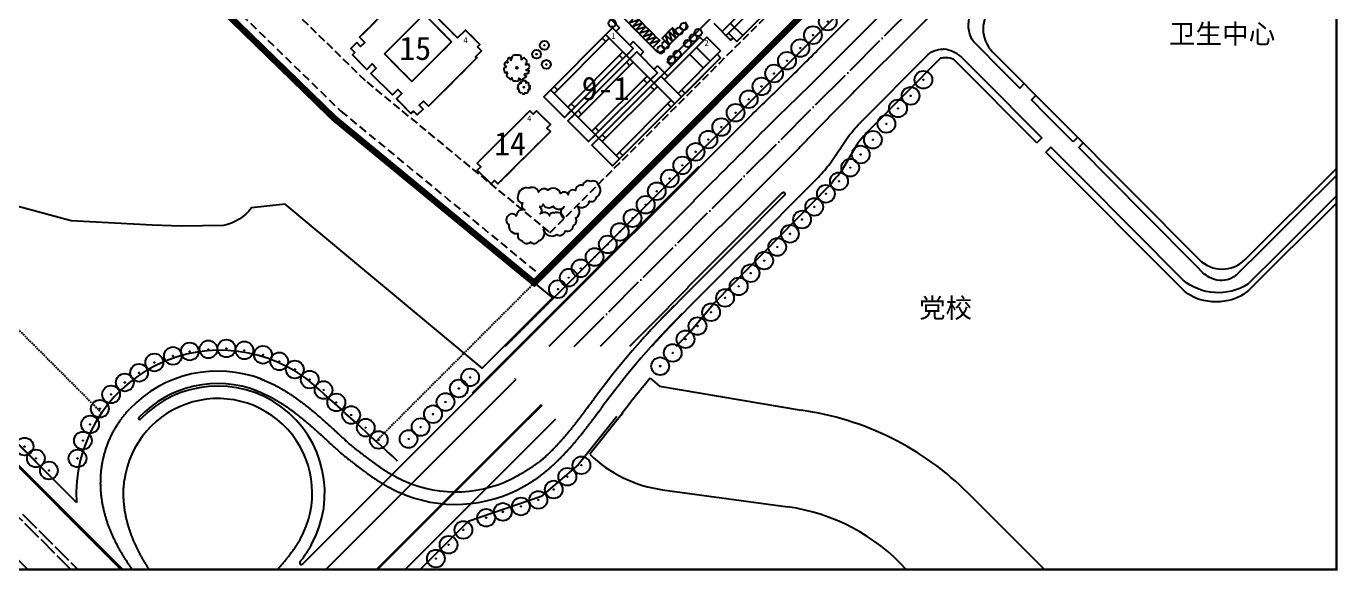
# Model space of a CAD drawing. Extents: x 39009873 to 40242873, y -38938004 to -37205504.
# Drawn here: x 39435847 to 40242873, y -38938004 to -38603123 of the extents above; entities that cross this region are included whole.
import ezdxf
from ezdxf.enums import TextEntityAlignment as Align

# ---------------------------------------------------------------- set-up
doc = ezdxf.new("R2010")
doc.units = 0
doc.header["$LTSCALE"] = 1000
doc.header["$MEASUREMENT"] = 0
for name, pattern in [('CENT', [15, 13, -1, 0, -1]), ('CSX1000', [7, 6, -1]), ('DASH', [0.35, 0.25, -0.1]), ('DASH1', [1.5, 1, -0.5]), ('DASHEDX2', [1.5, 1, -0.5])]:
    doc.linetypes.add(name, pattern=pattern)
doc.layers.get('0').update_dxf_attribs({"linetype": 'CONTINUOUS'})
for name, color, linetype in [('1-CEG', 220, 'CONTINUOUS'), ('A-FACE', 4, 'CONTINUOUS'), ('LH', 104, 'CONTINUOUS'), ('PUB_TEXT', 4, 'CONTINUOUS'), ('PUB_TITLE', 7, 'CONTINUOUS'), ('river', 190, 'CONTINUOUS'), ('ROAD-GREENLINE', 3, 'DASHEDX2'), ('TEXT', 7, 'CONTINUOUS'), ('TREE1', 62, 'CONTINUOUS'), ('人行道', 251, 'CONTINUOUS'), ('停车', 165, 'CONTINUOUS'), ('建筑屋顶', 2, 'CONTINUOUS'), ('建筑轮廓', 254, 'CONTINUOUS'), ('立交', 251, 'CONTINUOUS'), ('范围', 7, 'CONTINUOUS'), ('道路中心线', 1, 'CENT')]:
    doc.layers.add(name, color=color, linetype=linetype)
doc.styles.add('-黑体', font='SIMHEI.TTF')
doc.styles.add('HRHZ', font='SIMHEI.TTF')
doc.styles.get("Standard").update_dxf_attribs({"font": 'SimSun.ttf', "height": 20})

# ---------------------------------------------------------------- blocks, each defined once
blk = doc.blocks.new('7')
at = {"layer": 'TREE1', "linetype": 'ByBlock'}
blk.add_circle((0, 0), 3.64, dxfattribs=at)
at = {"layer": 'TREE1', "linetype": 'Continuous', "ltscale": 10}
blk.add_circle((0, 0), 0.121, dxfattribs=at)
blk = doc.blocks.new('sij')
at = {"layer": 'TREE1', "linetype": 'Continuous', "ltscale": 10}
blk.add_circle((327690, 1006813), 2250, dxfattribs=at)
blk = doc.blocks.new('M_F13')
for p, q in [((-515, 179), (-397, 193)), ((-484, 239), (-484, 239)), ((-397, 193), (-484, 239))]:
    blk.add_line(p, q)
blk.add_circle((-3, 3), 38.2)
for centre, radius, start, end in [((-8, 3), 537, 160.8426, 187.275), ((-8, 3), 527, 126.0751, 153.6245), ((-356, 208), 224, 48.5203, 80.5151), ((-8, 3), 532, 89.3321, 114.3856), ((-325, 399), 130, 343.6555, 39.76), ((-175, 449), 193, 352.0775, 26.6128), ((-85, 589), 202, 304.1868, 338.5411), ((-8, 3), 531, 62.8767, 77.7021), ((80, 476), 154, 315.8454, 359.7651), ((-244, 1929), 1632, 285.4397, 290.7099), ((412, 44), 234, 83.5323, 121.6544), ((959, 2091), 1965, 250.0865, 256.3451), ((-8, 3), 523, 31.4098, 49.4752), ((-8, 3), 534, 340.3307, 19.43), ((-610, -942), 880, 77.3728, 85.4649), ((-5, -500), 587, 134.7782, 147.3315), ((-8, 3), 524, 200.8103, 231.4392), ((-251, -396), 87.2, 97.741, 188.8107), ((-1350, -519), 1108, 2.9465, 10.9238), ((-8, 3), 522, 243.1498, 261.8356), ((125, -442), 220, 160.6009, 199.3991), ((100, -357), 178, 186.1912, 248.4952), ((-8, 3), 527, 274.7236, 290.3277), ((296, -376), 163, 170.6314, 220.6278), ((325, -118), 300, 230.4582, 263.1093), ((-8, 3), 514, 305.394, 326.2464), ((358, 465), 656, 266.7455, 282.0146), ((0, -631), 545, 39.6536, 53.993)]:
    blk.add_arc(centre, radius, start, end)
at = {"width": 0.8, "flags": 9}
for tag, p in [('XSIZE', (-62, 12)), ('YSIZE', (9, 6))]:
    blk.add_attdef(tag, p, '', height=0.2, dxfattribs=at)
blk = doc.blocks.new('sdji')
at = {"linetype": 'Continuous', "ltscale": 10}
for radius in [2750, 184]:
    blk.add_circle((512091, 867961), radius, dxfattribs=at)

msp = doc.modelspace()

# ---------------------------------------------------------------- linework, layer by layer
at = {"layer": 'A-FACE'}
for p, q in [((39924125, -38616465), (39953550, -38587013)), ((39860946, -38678952), (39882404, -38657504)), ((39837820, -38702221), (39860946, -38678952))]:
    msp.add_line(p, q, dxfattribs=at)
at = {"layer": 'A-FACE', "linetype": 'Continuous'}
for p, q in [((40083460, -38677684), (40086238, -38674920)), ((39287621, -38716958), (39466786, -38896123)), ((39678235, -38937254), (39707853, -38907636))]:
    msp.add_line(p, q, dxfattribs=at)
at = {"layer": 'A-FACE', "linetype": 'Continuous', "ltscale": 10}
msp.add_line((39466786, -38896123), (39283401, -38712692), dxfattribs=at)
at = {"layer": 'A-FACE', "linetype": 'Continuous', "flags": 128}
for points in [[(40049928, -38638430), (40047175, -38641160), (40037283, -38631183), (40019737, -38613584, -0.1597473), (40015971, -38605872, -0.2229313), (40019392, -38591766), (40023133, -38588032), (40044909, -38566309), (40091424, -38519727), (40128340, -38482890), (40161538, -38449732, -0.176256), (40173204, -38445952, -0.1722969), (40183267, -38450312)], [(39877157, -38742302), (39923297, -38695976, 0.0256229), (39930461, -38687445), (39941906, -38670792, -0.0307714), (39949793, -38661650), (39989725, -38621515, -0.2061971), (40000000, -38617136, -0.2061971)], [(40057597, -38674896), (40060787, -38671837), (40022833, -38633678), (40011018, -38621805, 0.1345982), (40000602, -38617151, 0.0106615), (40000000, -38617136)], [(40187482, -38761835, -0.3216492), (40147682, -38759257), (40115777, -38727167), (40086902, -38698088), (40066359, -38677438), (40063197, -38680469)], [(40242123, -38694998), (40217370, -38719506), (40196276, -38740443), (40181149, -38755445, -0.216095), (40170338, -38759460, -0.1083918), (40163940, -38757578, -0.0576546), (40159942, -38754742), (40156177, -38750798)]]:
    msp.add_lwpolyline(points, format="xyb", dxfattribs=at)
at = {"layer": 'A-FACE', "flags": 128}
for points in [[(39846576, -38710288, 0.0039574), (39890877, -38665987, -0.0037402), (39904216, -38652906), (39917996, -38639576), (39925425, -38632148), (39988234, -38569334), (40000000, -38557551)], [(40000000, -38588658), (39982123, -38606564), (39945756, -38642924, -0.001347), (39933682, -38655091), (39916840, -38672382, -0.0117024), (39910568, -38678848), (39884233, -38705332), (39862923, -38726565)], [(39870755, -38735663), (39901057, -38705482, -0.9301537), (39902499, -38707014), (39872490, -38737100)], [(39872490, -38737100), (39857972, -38751603), (39843888, -38765699), (39828931, -38780750, 0.0192942), (39811819, -38799362), (39811508, -38799142)]]:
    msp.add_lwpolyline(points, format="xyb", dxfattribs=at)
at = {"layer": 'A-FACE', "linetype": 'Continuous', "flags": 128}
for points in [[(40080051, -38674258), (40063479, -38657605), (40054401, -38648448), (40057167, -38645705)], [(40082822, -38671487), (40080051, -38674258)], [(40156177, -38750798), (40124245, -38718670), (40083460, -38677684)], [(40242123, -38707517), (40228159, -38721458), (40207018, -38742381), (40187482, -38761835)]]:
    msp.add_lwpolyline(points, dxfattribs=at)
at = {"layer": 'A-FACE', "flags": 128}
for points in [[(39837820, -38702221), (39809629, -38730352), (39809356, -38730054)], [(39846935, -38710595), (39831733, -38725733), (39804780, -38752694), (39757518, -38800000)], [(39862630, -38726258), (39832440, -38756434), (39809350, -38779556), (39788919, -38800000)], [(39739425, -38800000), (39764741, -38774682), (39792500, -38746898), (39809356, -38730054)], [(39870755, -38735663), (39842893, -38763527), (39843164, -38763797)], [(39877157, -38742302), (39865527, -38753933), (39846695, -38772795), (39836962, -38782587), (39827885, -38791993), (39821133, -38799423), (39820625, -38800000)], [(39843164, -38763797), (39818453, -38788517), (39806974, -38800000)]]:
    msp.add_lwpolyline(points, dxfattribs=at)
at = {"layer": 'A-FACE'}
for centre, radius, start, end in [((38938336, -37645297), 1383816, 314.166784, 315.428079), ((41139604, -39928572), 1787782, 133.786437, 134.685735)]:
    msp.add_arc(centre, radius, start, end, dxfattribs=at)
at = {"layer": 'A-FACE', "linetype": 'Continuous', "ltscale": 10}
msp.add_arc((39555267, -38891009), 88629, 49.337368, 183.308219, dxfattribs=at)
at = {"layer": 'A-FACE', "linetype": 'Continuous'}
msp.add_arc((37055956, -41681627), 3834823, 47.142044, 48.179395, dxfattribs=at)
at = {"layer": 'PUB_TITLE', "linetype": 'Continuous', "const_width": 1500}
msp.add_lwpolyline([(39010623, -38937254), (40242123, -38937254), (40242123, -37206254), (39010623, -37206254)], close=True, dxfattribs=at)
msp.add_lwpolyline([(39010623, -38937254), (40242123, -38937254), (40242123, -37206254), (39010623, -37206254)], close=True, dxfattribs=at)
at = {"layer": 'river', "color": 8, "linetype": 'DASH1', "ltscale": 5}
for p, q in [((39536202, -38564721), (39629398, -38655314)), ((39629398, -38655314), (39752713, -38756709))]:
    msp.add_line(p, q, dxfattribs=at)
at = {"layer": 'river'}
for p, q in [((39819721, -38819573), (39825564, -38824378)), ((39825564, -38824378), (39912666, -38839315)), ((39800497, -38844031), (39782589, -38866376)), ((39827403, -38888189), (39904518, -38898759)), ((40062423, -38937254), (40015451, -38890319)), ((39977311, -38937254), (40062423, -38937254))]:
    msp.add_line(p, q, dxfattribs=at)
at = {"layer": 'river', "flags": 128}
msp.add_lwpolyline([(39759601, -38770140), (39716343, -38813399), (39595182, -38712626), (39574412, -38714839, -0.1744533), (39557242, -38725698), (39531102, -38726066), (39513390, -38725530), (39463475, -38722848), (39399554, -38705665), (39355283, -38687971), (39319867, -38639314), (39299938, -38607899), (39285042, -38588138, 0.0324213), (39259079, -38564286), (39245679, -38552151), (39220680, -38532942), (39184195, -38475696, -0.3130181), (39159628, -38311182, 0.3213973), (39155836, -38288188), (39147088, -38279441)], format="xyb", dxfattribs=at)
at = {"layer": 'river'}
msp.add_lwpolyline([(39532020, -38569023), (39625395, -38659790), (39759601, -38770140)], dxfattribs=at)
for centre, radius, start, end in [((40190055, -39130419), 483500, 139.99107, 143.67073), ((39888222, -39017647), 180000, 45.022304, 82.195091), ((39838267, -38808930), 80000, 225.895363, 262.195091), ((39888222, -39017647), 120000, 42.062892, 82.195091)]:
    msp.add_arc(centre, radius, start, end, dxfattribs=at)
at = {"layer": 'ROAD-GREENLINE'}
for p, q in [((39010623, -38369249), (39482006, -38840632)), ((39651104, -38858318), (40126449, -38382974))]:
    msp.add_line(p, q, dxfattribs=at)
at = {"layer": 'TREE1', "linetype": 'Continuous', "ltscale": 10}
for points in [[(39738653, -38730560, 0.5205671), (39740856, -38734988, 0.5205671), (39746052, -38735778, 0.5205671), (39751201, -38734963, 0.5205671), (39754062, -38728017, 0.5205671), (39762285, -38731283, 0.5205671), (39767441, -38729025, 0.5205671), (39772516, -38725431, 0.5205671), (39773922, -38721128, 0.5205671), (39774678, -38713673, 0.5205671), (39782440, -38710769, 0.5205671), (39786664, -38708166, 0.5205671), (39787749, -38700622, 0.5205671), (39783378, -38698687, 0.5205671), (39778303, -38701029, 0.5205671), (39773776, -38704079, 0.5205671), (39769254, -38706723, 0.5205671), (39764655, -38705927, 0.5205671), (39756862, -38703980, 0.5205671), (39751148, -38705252, 0.5205671), (39745395, -38702754, 0.5205671), (39738343, -38707895, 0.5205671), (39741353, -38711760, 0.5205671), (39742683, -38716111, 0.5205671), (39737417, -38719948, 0.5205671), (39732582, -38719606, 0.5205671), (39732759, -38725064, 0.5205671)], [(39751515, -38714132, -0.5205671), (39752072, -38718515, -0.5205671), (39757886, -38719625, -0.5205671), (39760517, -38717854, -0.5205671), (39766561, -38721228, -0.5205671), (39766893, -38714263, -0.5205671), (39760111, -38713859, -0.5205671), (39753931, -38712592, -0.5205671)]]:
    msp.add_lwpolyline(points, format="xyb", close=True, dxfattribs=at)
at = {"layer": '人行道'}
for p, q in [((39791729, -38594905), (39800921, -38604098)), ((39802336, -38597027), (39823549, -38618240)), ((39830266, -38624958), (39861520, -38593703)), ((39800921, -38604098), (39798800, -38606219)), ((39827791, -38618240), (39841226, -38604805)), ((39809407, -38612583), (39807285, -38614704)), ((39809407, -38612583), (39815771, -38618947)), ((39815771, -38618947), (39813649, -38621068)), ((40030477, -38618882), (40157520, -38746557)), ((39824256, -38627432), (39822135, -38629554)), ((39824256, -38627432), (39828498, -38631675)), ((39832741, -38627432), (39830266, -38624958)), ((40185805, -38746627), (40242123, -38690588)), ((39799326, -38843093), (39775455, -38872879)), ((39775455, -38872879), (39752601, -38892340)), ((39752601, -38892340), (39707853, -38907636)), ((39707853, -38907636), (39678235, -38937254))]:
    msp.add_line(p, q, dxfattribs=at)
at = {"layer": '人行道', "flags": 128}
msp.add_lwpolyline([(39730636, -38800000), (39956302, -38574333)], dxfattribs=at)
for points in [[(40000000, -38622618, 0.0206187), (39998442, -38622831), (39954841, -38666624, 0.0302204), (39947649, -38674949), (39937322, -38692388, -0.026347), (39929386, -38701843), (39859733, -38772742), (39844918, -38790379), (39836015, -38799606), (39835657, -38800000)], [(40057597, -38674896), (40007768, -38624707, 0.1819459), (40003093, -38622576, 0.040615), (40000000, -38622618)], [(40242123, -38711833), (40230312, -38723624), (40209167, -38744552), (40189394, -38764289, -0.1435216), (40175601, -38771784, -0.0692079), (40165422, -38772543, -0.0359239), (40160354, -38771852, -0.1289361), (40148255, -38765800), (40063197, -38680469)]]:
    msp.add_lwpolyline(points, format="xyb", dxfattribs=at)
at = {"layer": '人行道'}
for centre, radius, start, end in [((40044654, -38604775), 20000, 135, 224.857943), ((39839105, -38602684), 3000, 315, 45), ((39825670, -38616119), 3000, 225, 315), ((40171697, -38732450), 20000, 224.857943, 314.857943)]:
    msp.add_arc(centre, radius, start, end, dxfattribs=at)
at = {"layer": '停车', "linetype": 'Continuous', "ltscale": 10}
for points in [[(39812942, -38599148), (39810821, -38597027), (39806578, -38601269), (39808699, -38603391), (39812942, -38599148), (39806578, -38601269)], [(39815063, -38601269), (39812942, -38599148), (39808699, -38603391), (39810821, -38605512), (39815063, -38601269), (39808699, -38603391)], [(39817185, -38603391), (39815063, -38601269), (39810821, -38605512), (39812942, -38607633), (39817185, -38603391), (39810821, -38605512)], [(39819306, -38605512), (39817185, -38603391), (39812942, -38607633), (39815063, -38609755), (39819306, -38605512), (39812942, -38607633)], [(39821427, -38607633), (39819306, -38605512), (39815063, -38609755), (39817185, -38611876), (39821427, -38607633), (39815063, -38609755)], [(39823549, -38609755), (39821427, -38607633), (39817185, -38611876), (39819306, -38613997), (39823549, -38609755), (39817185, -38611876)], [(39833448, -38612583), (39835570, -38610462), (39831327, -38606219), (39829206, -38608341), (39833448, -38612583), (39831327, -38606219)], [(39835570, -38610462), (39837691, -38608341), (39833448, -38604098), (39831327, -38606219), (39835570, -38610462), (39833448, -38604098)], [(39825670, -38611876), (39823549, -38609755), (39819306, -38613997), (39821427, -38616119), (39825670, -38611876), (39819306, -38613997)], [(39831327, -38614704), (39833448, -38612583), (39829206, -38608341), (39827084, -38610462), (39831327, -38614704), (39829206, -38608341)]]:
    msp.add_lwpolyline(points, dxfattribs=at)
at = {"layer": '建筑屋顶', "linetype": 'Continuous', "ltscale": 10}
for p, q in [((39905785, -38564571), (39863995, -38606361)), ((39911725, -38563722), (39866541, -38608906)), ((39909816, -38575814), (39873117, -38612512)), ((39858904, -38601269), (39869299, -38611664)), ((39868026, -38607421), (39873117, -38612512)), ((39869086, -38601269), (39876723, -38608906)), ((39870783, -38610179), (39869299, -38611664))]:
    msp.add_line(p, q, dxfattribs=at)
at = {"layer": '建筑屋顶', "linetype": 'DASH', "ltscale": 30}
for p, q in [((39640974, -38609896), (39668127, -38582743)), ((39656247, -38620078), (39680642, -38595683)), ((39680642, -38595683), (39697613, -38612654)), ((39682976, -38592077), (39701219, -38610320)), ((39701219, -38610320), (39706098, -38605441)), ((39706098, -38605441), (39715008, -38614351)), ((39635600, -38616826), (39639206, -38613220)), ((39639206, -38613220), (39641610, -38615624)), ((39644156, -38613078), (39640974, -38609896)), ((39641610, -38615624), (39644156, -38613078)), ((39697613, -38612654), (39673218, -38637049)), ((39715008, -38614351), (39713523, -38615836)), ((39713523, -38615836), (39715927, -38618240)), ((39638004, -38619230), (39635600, -38616826)), ((39636519, -38620715), (39638004, -38619230)), ((39645429, -38629624), (39636519, -38620715)), ((39673218, -38637049), (39656247, -38620078)), ((39713099, -38622624), (39683400, -38652323)), ((39715927, -38618240), (39712321, -38621846)), ((39712321, -38621846), (39713099, -38622624)), ((39648717, -38626336), (39645429, -38629624)), ((39647974, -38632170), (39651262, -38628882)), ((39661126, -38645322), (39647974, -38632170)), ((39651262, -38628882), (39648717, -38626336)), ((39664414, -38642034), (39661126, -38645322)), ((39663672, -38647868), (39666960, -38644580)), ((39672581, -38656777), (39663672, -38647868)), ((39666960, -38644580), (39664414, -38642034)), ((39674066, -38655292), (39672581, -38656777)), ((39676471, -38657697), (39674066, -38655292)), ((39680077, -38654090), (39676471, -38657697)), ((39680218, -38649141), (39677673, -38651686)), ((39677673, -38651686), (39680077, -38654090)), ((39683400, -38652323), (39680218, -38649141)), ((39713381, -38687395), (39745626, -38655151)), ((39747747, -38657272), (39745626, -38655151)), ((39747747, -38657272), (39749868, -38655151)), ((39758353, -38663636), (39749868, -38655151)), ((39756232, -38665758), (39758353, -38663636)), ((39758353, -38667879), (39726109, -38700123)), ((39758353, -38667879), (39756232, -38665758)), ((39715503, -38689516), (39713381, -38687395)), ((39713381, -38691638), (39715503, -38689516)), ((39721867, -38700123), (39713381, -38691638)), ((39721867, -38700123), (39723988, -38698002)), ((39726109, -38700123), (39723988, -38698002))]:
    msp.add_line(p, q, dxfattribs=at)
at = {"layer": '建筑屋顶'}
for p, q in [((39796679, -38604098), (39754252, -38646524)), ((39809407, -38616826), (39796679, -38604098)), ((39794557, -38610462), (39760616, -38644403)), ((39790315, -38610462), (39792436, -38612583)), ((39805164, -38621068), (39792436, -38608341)), ((39854661, -38609755), (39828498, -38635918)), ((39828498, -38631675), (39850419, -38609755)), ((39848297, -38616119), (39856783, -38624604)), ((39850419, -38609755), (39852540, -38611876)), ((39854661, -38609755), (39863147, -38618240)), ((39766980, -38659252), (39809407, -38616826)), ((39803043, -38618947), (39769101, -38652888)), ((39769101, -38661374), (39811528, -38618947)), ((39800921, -38621068), (39803043, -38623190)), ((39805164, -38621068), (39822135, -38638039)), ((39811528, -38618947), (39824256, -38631675)), ((39863147, -38618240), (39836984, -38644403)), ((39863147, -38622483), (39841226, -38644403)), ((39844055, -38620361), (39852540, -38628847)), ((39861025, -38620361), (39863147, -38622483)), ((39775465, -38659252), (39809407, -38625311)), ((39824256, -38631675), (39781829, -38674101)), ((39805164, -38625311), (39807285, -38627432)), ((39828498, -38631675), (39830620, -38633796)), ((39760616, -38640160), (39762738, -38642282)), ((39783951, -38676223), (39826377, -38633796)), ((39817892, -38633796), (39783951, -38667737)), ((39824256, -38640160), (39790315, -38674101)), ((39815771, -38635918), (39817892, -38638039)), ((39820013, -38640160), (39822135, -38642282)), ((39822135, -38638039), (39834862, -38650767)), ((39826377, -38633796), (39839105, -38646524)), ((39754252, -38646524), (39766980, -38659252)), ((39771223, -38655010), (39758495, -38642282)), ((39839105, -38646524), (39796679, -38688951)), ((39839105, -38642282), (39841226, -38644403)), ((39771223, -38650767), (39773344, -38652888)), ((39771223, -38655010), (39788193, -38671980)), ((39775465, -38655010), (39777587, -38657131)), ((39832741, -38648646), (39798800, -38682587)), ((39830620, -38650767), (39832741, -38652888)), ((39781829, -38674101), (39769101, -38661374)), ((39786072, -38665616), (39788193, -38667737)), ((39788193, -38671980), (39800921, -38684708)), ((39790315, -38669859), (39792436, -38671980)), ((39796679, -38688951), (39783951, -38676223)), ((39800921, -38680465), (39803043, -38682587))]:
    msp.add_line(p, q, dxfattribs=at)
at = {"layer": '建筑轮廓'}
msp.add_line((39861025, -38620361), (39863147, -38622483), dxfattribs=at)
at = {"layer": '建筑轮廓', "ltscale": 10}
for points in [[(39858904, -38601269), (39869299, -38611664), (39870783, -38610179), (39873117, -38612512), (39909816, -38575814)], [(39658587, -38592283), (39643519, -38607351), (39640974, -38609896), (39644156, -38613078), (39641610, -38615624), (39639206, -38613220), (39635600, -38616826), (39638004, -38619230), (39636519, -38620715), (39645429, -38629624), (39648717, -38626336), (39651262, -38628882), (39647974, -38632170), (39661126, -38645322), (39664414, -38642034), (39666960, -38644580), (39663672, -38647868), (39672581, -38656777), (39674066, -38655292), (39676471, -38657697), (39680077, -38654090), (39677673, -38651686), (39680218, -38649141), (39683400, -38652323), (39713099, -38622624), (39713099, -38622624), (39712321, -38621846), (39715927, -38618240), (39713523, -38615836), (39715008, -38614351), (39706098, -38605441), (39701219, -38610320), (39682976, -38592077)], [(39656247, -38620078), (39680642, -38595683), (39697613, -38612654), (39673218, -38637049), (39656247, -38620078)]]:
    msp.add_lwpolyline(points, dxfattribs=at)
at = {"layer": '建筑轮廓'}
for points in [[(39783951, -38676223), (39788193, -38671980), (39786072, -38669859), (39781829, -38674101), (39769101, -38661374), (39773344, -38657131), (39771223, -38655010), (39766980, -38659252), (39754252, -38646524), (39796679, -38604098), (39809407, -38616826), (39805164, -38621068), (39807285, -38623190), (39811528, -38618947), (39824256, -38631675), (39820013, -38635918), (39822135, -38638039), (39850419, -38609755), (39852540, -38611876), (39854661, -38609755), (39863147, -38618240), (39861025, -38620361), (39863147, -38622483), (39796679, -38688951)], [(39758353, -38667879), (39726109, -38700123), (39723988, -38698002), (39721867, -38700123), (39713381, -38691638), (39715503, -38689516), (39713381, -38687395), (39745626, -38655151), (39747747, -38657272), (39749868, -38655151), (39758353, -38663636), (39756232, -38665758)]]:
    msp.add_lwpolyline(points, close=True, dxfattribs=at)
at = {"layer": '立交'}
for p, q in [((39728133, -38810988), (39849933, -38689187)), ((39728487, -38811341), (39850287, -38689541)), ((39280726, -38723852), (39494128, -38937254)), ((39281257, -38723322), (39495189, -38937254)), ((39287444, -38787845), (39436852, -38937254)), ((39710455, -38828666), (39728133, -38810988)), ((39710809, -38829019), (39728487, -38811341)), ((39727785, -38811336), (39728133, -38810988)), ((39728139, -38811689), (39728487, -38811341)), ((39719648, -38837858), (39737326, -38820180)), ((39719648, -38837858), (39737326, -38820180)), ((39719648, -38837858), (39737326, -38820180)), ((39719648, -38837858), (39737326, -38820180)), ((39736622, -38820177), (39736972, -38819827)), ((39736622, -38820177), (39736972, -38819827)), ((39736624, -38820174), (39736972, -38819827)), ((39736624, -38820174), (39736972, -38819827)), ((39736624, -38820174), (39736972, -38819827)), ((39736624, -38820174), (39736972, -38819827)), ((39736624, -38820174), (39736972, -38819827)), ((39736624, -38820174), (39736972, -38819827)), ((39736975, -38820530), (39737326, -38820180)), ((39736975, -38820530), (39737326, -38820180)), ((39736978, -38820528), (39737326, -38820180)), ((39736978, -38820528), (39737326, -38820180)), ((39736978, -38820528), (39737326, -38820180)), ((39736978, -38820528), (39737326, -38820180)), ((39736978, -38820528), (39737326, -38820180)), ((39736978, -38820528), (39737326, -38820180)), ((39606011, -38933817), (39710809, -38829019)), ((39620252, -38937254), (39719648, -38837858)), ((39620252, -38937254), (39719648, -38837858)), ((39620252, -38937254), (39719648, -38837858)), ((39620252, -38937254), (39719648, -38837858)), ((39735204, -38853414), (39752882, -38835737)), ((39735204, -38853414), (39752882, -38835737)), ((39735204, -38853414), (39752882, -38835737)), ((39735204, -38853414), (39752882, -38835737)), ((39735558, -38853768), (39753235, -38836090)), ((39735558, -38853768), (39753235, -38836090)), ((39735558, -38853768), (39753235, -38836090)), ((39735558, -38853768), (39753235, -38836090)), ((39752534, -38836084), (39752882, -38835737)), ((39752534, -38836084), (39752882, -38835737)), ((39752535, -38836083), (39752882, -38835737)), ((39752535, -38836083), (39752882, -38835737)), ((39752535, -38836083), (39752882, -38835737)), ((39752535, -38836083), (39752882, -38835737)), ((39752535, -38836083), (39752882, -38835737)), ((39752535, -38836083), (39752882, -38835737)), ((39752888, -38836438), (39753235, -38836090)), ((39752888, -38836438), (39753235, -38836090)), ((39752889, -38836436), (39753235, -38836090)), ((39752889, -38836436), (39753235, -38836090)), ((39752889, -38836436), (39753235, -38836090)), ((39752889, -38836436), (39753235, -38836090)), ((39752889, -38836436), (39753235, -38836090)), ((39752889, -38836436), (39753235, -38836090)), ((39744043, -38862253), (39761721, -38844575)), ((39651365, -38937254), (39735204, -38853414)), ((39651365, -38937254), (39735204, -38853414)), ((39651365, -38937254), (39735204, -38853414)), ((39651365, -38937254), (39735204, -38853414)), ((39652072, -38937254), (39735558, -38853768)), ((39652072, -38937254), (39735558, -38853768)), ((39652072, -38937254), (39735558, -38853768)), ((39652072, -38937254), (39735558, -38853768)), ((39669042, -38937254), (39744043, -38862253))]:
    msp.add_line(p, q, dxfattribs=at)
at = {"layer": '立交', "linetype": 'CSX1000', "ltscale": 2}
for p, q in [((39463369, -38937254), (39431517, -38905402)), ((39463369, -38937254), (39431517, -38905402)), ((39433638, -38903280), (39467612, -38937254)), ((39433638, -38903280), (39467612, -38937254)), ((39489999, -38933124), (39494128, -38937254)), ((39490529, -38932594), (39495189, -38937254))]:
    msp.add_line(p, q, dxfattribs=at)
at = {"layer": '立交', "flags": 128}
for points in [[(39578606, -38819431, -0.0033441), (39579885, -38819890, -0.00652), (39580585, -38820158, -0.0001682), (39582357, -38820860, -0.0033441), (39582480, -38820910, -0.003107), (39583451, -38821318, -0.0032255), (39584383, -38821723, -0.0029885), (39585343, -38822155, -0.003107), (39586263, -38822583, -0.0028699), (39587212, -38823037, -0.0029884), (39588120, -38823485, -0.0027514), (39589057, -38823962, -0.0028699), (39589953, -38824429, -0.0026329), (39590879, -38824926, -0.0027514), (39591762, -38825412, -0.0025143), (39592677, -38825929, -0.0026329), (39593548, -38826432, -0.0023957), (39594453, -38826966, -0.0025141), (39595311, -38827486, -0.0022772), (39596205, -38828038, -0.0023958), (39597052, -38828572, -0.0021588), (39597935, -38829140, -0.0022773), (39598770, -38829688, -0.0020401), (39599643, -38830272, -0.0021587), (39600466, -38830832, -0.0019216), (39601330, -38831430, -0.0020403), (39602141, -38832002, -0.001803), (39602996, -38832614, -0.0019213), (39603796, -38833196, -0.0016844), (39604643, -38833822, -0.0018031), (39605432, -38834413, -0.0015662), (39606271, -38835050, -0.0016847), (39607049, -38835650, -0.0014473), (39607881, -38836299, -0.0015657), (39608648, -38836905, -0.0013288), (39609474, -38837565, -0.0014475), (39610231, -38838177, -0.0012106), (39611051, -38838848, -0.001329), (39611798, -38839465, -0.0010918), (39612614, -38840146, -0.0012105), (39613350, -38840765, -0.0009732), (39614164, -38841457, -0.0010916), (39614889, -38842078, -0.0008547), (39615702, -38842780, -0.0009734), (39616416, -38843401, -0.0007364), (39617230, -38844114, -0.0008549), (39617932, -38844732, -0.0006175), (39618750, -38845458, -0.000736), (39619437, -38846071, -0.0004991), (39620265, -38846813, -0.0006178), (39620935, -38847415, -0.0003807), (39621780, -38848179, -0.0004993), (39622425, -38848764, -0.0002619), (39623303, -38849563, -0.0003803), (39623909, -38850115, -0.0001435), (39624854, -38850979, -0.0002542), (39625388, -38851468, -0.000033), (39625405, -38851483, -0.0000004), (39626863, -38852819, -0.0000676), (39626909, -38852862, -0.0000118), (39627174, -38853105, -0.0000118)], [(39576053, -38826696, -0.0033441), (39577235, -38827120, -0.00652), (39577748, -38827316, -0.0001682), (39579515, -38828017, -0.0033441), (39579543, -38828028, -0.003107), (39580425, -38828399, -0.0032255), (39581266, -38828764, -0.0029885), (39582142, -38829158, -0.003107), (39582976, -38829546, -0.0028699), (39583844, -38829962, -0.0029884), (39584670, -38830369, -0.0027514), (39585532, -38830807, -0.0028699), (39586349, -38831234, -0.0026329), (39587204, -38831693, -0.0027514), (39588013, -38832138, -0.0025143), (39588860, -38832616, -0.0026329), (39589661, -38833079, -0.0023957), (39590502, -38833576, -0.0025141), (39591294, -38834055, -0.0022772), (39592128, -38834570, -0.0023958), (39592913, -38835065, -0.0021588), (39593740, -38835597, -0.0022773), (39594516, -38836106, -0.0020401), (39595337, -38836655, -0.0021587), (39596105, -38837178, -0.0019216), (39596921, -38837743, -0.0020403), (39597681, -38838278, -0.001803), (39598490, -38838858, -0.0019213), (39599243, -38839406, -0.0016844), (39600048, -38840000, -0.0018031), (39600792, -38840558, -0.0015662), (39601593, -38841166, -0.0016847), (39602329, -38841734, -0.0014473), (39603126, -38842356, -0.0015657), (39603856, -38842932, -0.0013288), (39604650, -38843567, -0.0014475), (39605372, -38844151, -0.0012106), (39606163, -38844798, -0.001329), (39606878, -38845388, -0.0010918), (39607669, -38846048, -0.0012105), (39608376, -38846644, -0.0009732), (39609167, -38847316, -0.0010916), (39609867, -38847915, -0.0008547), (39610660, -38848600, -0.0009734), (39611351, -38849201, -0.0007364), (39612148, -38849899, -0.0008549), (39612830, -38850500, -0.0006175), (39613635, -38851213, -0.000736), (39614305, -38851811, -0.0004991), (39615121, -38852542, -0.0006178), (39615777, -38853132, -0.0003807), (39616613, -38853888, -0.0004993), (39617246, -38854463, -0.0002619), (39618119, -38855256, -0.0003803), (39618716, -38855801, -0.0001435), (39619657, -38856661, -0.0002542), (39620186, -38857145, -0.000033), (39620202, -38857159, -0.0000004), (39621660, -38858496, -0.0000676), (39621705, -38858537, -0.0000118), (39621969, -38858779, -0.0000118)], [(39761094, -38862217, 0.0011271), (39761505, -38861790, 0.0016339), (39762202, -38861060, 0.0017248), (39762856, -38860365, 0.0015434), (39763544, -38859624, 0.0016341), (39764189, -38858922, 0.0014524), (39764870, -38858170, 0.0015432), (39765505, -38857460, 0.0013617), (39766179, -38856698, 0.0014526), (39766806, -38855982, 0.0012708), (39767473, -38855210, 0.0013613), (39768092, -38854488, 0.00118), (39768754, -38853706, 0.001271), (39769363, -38852979, 0.0010896), (39770020, -38852189, 0.0011803), (39770622, -38851457, 0.0009984), (39771275, -38850657, 0.0010891), (39771869, -38849923, 0.0009077), (39772518, -38849114, 0.0009986), (39773105, -38848377, 0.0008172), (39773752, -38847558, 0.0009078), (39774330, -38846821, 0.0007262), (39774976, -38845992, 0.0008171), (39775547, -38845255, 0.0006354), (39776193, -38844415, 0.000726), (39776756, -38843680, 0.0005446), (39777404, -38842828, 0.0006355), (39777958, -38842098, 0.0004541), (39778611, -38841231, 0.0005448), (39779154, -38840509, 0.000363), (39779817, -38839623, 0.0004537), (39780346, -38838914, 0.0002723), (39781026, -38837999, 0.0003632), (39781534, -38837314, 0.0001817), (39782246, -38836351, 0.0002724), (39782720, -38835710, 0.0000897), (39782723, -38835706, 0.0000003), (39783905, -38834101, 0.0001812), (39784300, -38833565, 0.0000907), (39785089, -38832492, 0.0000907)], [(39481702, -38880925, -0.0042893), (39481780, -38879399, -0.0083017), (39481840, -38878611, -0.0002873), (39482042, -38876443, -0.0042895), (39482057, -38876298, -0.0043453), (39482195, -38875146, -0.0043127), (39482355, -38873988, -0.0043679), (39482534, -38872839, -0.0043357), (39482734, -38871685, -0.0043904), (39482953, -38870540, -0.0043587), (39483193, -38869391, -0.0044128), (39483453, -38868253, -0.0043816), (39483735, -38867111, -0.0044351), (39484035, -38865980, -0.0044044), (39484357, -38864846, -0.0044575), (39484697, -38863725, -0.0044272), (39485060, -38862602, -0.0044798), (39485441, -38861491, -0.00445), (39485845, -38860380, -0.0045022), (39486266, -38859281, -0.0044729), (39486709, -38858184, -0.0045246), (39487170, -38857100, -0.0044958), (39487654, -38856017, -0.0045471), (39488154, -38854949, -0.0045187), (39488677, -38853883, -0.0045697), (39489217, -38852833, -0.0045418), (39489779, -38851786, -0.0045925), (39490357, -38850755, -0.004565), (39490958, -38849728, -0.0046155), (39491574, -38848718, -0.0045884), (39492212, -38847713, -0.0046386), (39492866, -38846725, -0.004612), (39493541, -38845744, -0.004662), (39494231, -38844780, -0.0046358), (39494943, -38843825, -0.0046857), (39495669, -38842887, -0.0046599), (39496417, -38841958, -0.0047097), (39496519, -38841835, -0.00034), (39497959, -38840147, -0.0090784), (39498498, -38839539, -0.0047095), (39499569, -38838396)], [(39742245, -38886065, 0.0029956), (39743436, -38885379, 0.0058553), (39744101, -38884979, 0.000136), (39745732, -38883973, 0.0029956), (39745848, -38883900, 0.0028141), (39746744, -38883326, 0.0029049), (39747607, -38882758, 0.0027233), (39748488, -38882164, 0.0028141), (39749337, -38881578, 0.0026325), (39750204, -38880965, 0.0027233), (39751038, -38880362, 0.0025418), (39751891, -38879731, 0.0026325), (39752711, -38879112, 0.002451), (39753550, -38878465, 0.0025418), (39754355, -38877831, 0.0023602), (39755181, -38877168, 0.002451), (39755972, -38876519, 0.0022695), (39756784, -38875841, 0.0023603), (39757561, -38875180, 0.0021786), (39758360, -38874487, 0.0022693), (39759124, -38873813, 0.0020878), (39759910, -38873107, 0.0021787), (39760660, -38872422, 0.0019972), (39761434, -38871703, 0.0020879), (39762170, -38871007, 0.0019063), (39762932, -38870276, 0.0019971), (39763656, -38869571, 0.0018156), (39764406, -38868829, 0.0019064), (39765117, -38868114, 0.0017247), (39765856, -38867361, 0.0018153), (39766555, -38866639, 0.0016339), (39767283, -38865875, 0.0017248), (39767970, -38865146, 0.0015434), (39768688, -38864373, 0.0016341), (39769363, -38863636, 0.0014524), (39770071, -38862854, 0.0015432), (39770735, -38862112, 0.0013617), (39771435, -38861322, 0.0014526), (39772088, -38860575, 0.0012708), (39772779, -38859776, 0.0013613), (39773422, -38859025, 0.00118), (39774105, -38858219, 0.001271), (39774738, -38857464, 0.0010896), (39775414, -38856650, 0.0011803), (39776037, -38855893, 0.0009984), (39776708, -38855072, 0.0010891), (39777321, -38854314, 0.0009077), (39777986, -38853484, 0.0009986), (39778590, -38852726, 0.0008172), (39779251, -38851889, 0.0009078), (39779845, -38851132, 0.0007262), (39780504, -38850287, 0.0008171), (39781089, -38849532, 0.0006354), (39781746, -38848678, 0.000726), (39782321, -38847927, 0.0005446), (39782979, -38847063, 0.0006355), (39783542, -38846318, 0.0004541), (39784204, -38845441, 0.0005448), (39784756, -38844707, 0.000363), (39785425, -38843812, 0.0004537), (39785961, -38843094, 0.0002723), (39786646, -38842173, 0.0003632), (39787160, -38841479, 0.0001817), (39787875, -38840512, 0.0002724), (39788353, -38839865, 0.0000899), (39788358, -38839859, 0.0000003), (39789541, -38838254, 0.0001811), (39789938, -38837714, 0.0000907), (39790729, -38836639, 0.0000907)], [(39627174, -38853105, 0.0001185), (39628155, -38854005, 0.0002369), (39628646, -38854455, 0.0000004), (39630116, -38855799, 0.0001185), (39630120, -38855803, 0.0003556), (39630708, -38856340, 0.0002371), (39631594, -38857146, 0.0004742), (39632224, -38857719, 0.0003013), (39632940, -38858367, 0.0005927)], [(39621969, -38858780, 0.0001184), (39622953, -38859682, 0.0002366), (39623445, -38860133, 0.0000004), (39624921, -38861483, 0.0001232), (39624926, -38861488, 0.000351), (39624932, -38861493, 0.0000014), (39626413, -38862843, 0.0006723), (39626854, -38863244, 0.0003219), (39627777, -38864079)], [(39627777, -38864079, 0.0024798), (39628776, -38864972, 0.0048817), (39629290, -38865418, 0.000084), (39630783, -38866687, 0.002478), (39630834, -38866729, 0.0018136), (39631682, -38867430, 0.0021416), (39632404, -38868017, 0.0014838), (39633277, -38868717, 0.0018093), (39633996, -38869285, 0.0011572), (39634899, -38869990, 0.0014809), (39635607, -38870537, 0.0008331), (39636550, -38871258, 0.0011553), (39637232, -38871776, 0.0005106), (39638244, -38872539, 0.0008318), (39638867, -38873006, 0.0001893), (39639876, -38873758, 0.0003016), (39640510, -38874231, 0.0001543), (39641333, -38874842, -0.0002032), (39642157, -38875454, -0.0001592), (39642169, -38875464, -0.0000012), (39643805, -38876682, -0.0005915), (39644011, -38876836, -0.0001977), (39644628, -38877298)], [(39632939, -38858367, 0.0025262), (39633922, -38859244, 0.0049626), (39634429, -38859684, 0.0000869), (39635893, -38860926, 0.0025265), (39635944, -38860969, 0.0018555), (39636773, -38861653, 0.0021928), (39637479, -38862226, 0.0015198), (39638330, -38862907, 0.0018585), (39639030, -38863458, 0.0011825), (39639909, -38864143, 0.0015231), (39640594, -38864670, 0.0008427), (39641512, -38865370, 0.001186), (39642166, -38865865, 0.0004995), (39643157, -38866609, 0.0008463), (39643743, -38867046, 0.0001521), (39644671, -38867736, 0.0002172), (39645321, -38868218, 0.0001729), (39646109, -38868802, -0.0002321), (39646897, -38869386, -0.0002824), (39646910, -38869396, -0.0000024), (39648467, -38870554, -0.0007384), (39648663, -38870700, -0.0002467), (39649249, -38871139)], [(39755784, -38867397, 0.0004105), (39755916, -38867275, 0.0019972), (39756649, -38866594, 0.0020879), (39757343, -38865938, 0.0019063), (39758066, -38865244, 0.0019971), (39758750, -38864578, 0.0018156), (39759464, -38863871, 0.0019064), (39760137, -38863195, 0.0017247), (39760842, -38862476, 0.0006882), (39761094, -38862217, 0.0016339)], [(39649249, -38871139, 0.0002558), (39649357, -38871220, 0.0016595), (39650169, -38871823, 0.0018966), (39650929, -38872380, 0.0017781), (39651746, -38872969, 0.0020152), (39652515, -38873514, 0.0018967), (39653338, -38874089, 0.0021337), (39654115, -38874621, 0.0020152), (39654945, -38875181, 0.0022522), (39655730, -38875700, 0.0021337), (39656567, -38876243, 0.0023708), (39657362, -38876749, 0.0022522), (39658206, -38877275, 0.0024893), (39659009, -38877765, 0.0023707), (39659861, -38878273, 0.0026079), (39660673, -38878747, 0.0024895), (39661533, -38879237, 0.0027265), (39662354, -38879694, 0.0026079), (39663221, -38880164, 0.0028448), (39664052, -38880603, 0.0027264), (39664927, -38881052, 0.0029635), (39665897, -38881537, 0.0038118), (39666637, -38881895, 0.0021151), (39667276, -38882194, 0.0012182), (39668400, -38882711, 0.0000947), (39668452, -38882735, 0.0000947)], [(39739117, -38878982, 0.0009532), (39740218, -38878340, 0.0018881), (39740772, -38878013, 0.0000203), (39742388, -38877051, 0.0009537), (39742422, -38877030, 0.0017342), (39743141, -38876595, 0.0013434), (39744066, -38876027, 0.0021185), (39744802, -38875568, 0.0017301), (39745700, -38874999, 0.0024978), (39746445, -38874517, 0.0021128), (39747320, -38873940, 0.0028728), (39748067, -38873437, 0.0024913), (39748923, -38872847, 0.0032445), (39749667, -38872321, 0.0028661), (39750503, -38871715, 0.0036142), (39751240, -38871166, 0.0032382), (39752056, -38870541, 0.003983), (39752842, -38869920, 0.0042082), (39753576, -38869320, 0.003752), (39753715, -38869203, 0.0003846), (39755058, -38868051, 0.0060463), (39755250, -38867882, 0.0021447), (39755783, -38867397)], [(39501152, -38937254, -0.000958), (39500759, -38936700, -0.0017149), (39500183, -38935877, -0.0016092), (39499576, -38934996, -0.0018163), (39499008, -38934162, -0.0017102), (39498412, -38933272, -0.0019178), (39497855, -38932426, -0.0018114), (39497271, -38931526, -0.0020191), (39496724, -38930668, -0.001912), (39496153, -38929758, -0.0021198), (39495617, -38928887, -0.0020126), (39495060, -38927966, -0.002221), (39494537, -38927083, -0.0021132), (39493995, -38926150, -0.0023216), (39493485, -38925254, -0.0022134), (39492958, -38924309, -0.0024222), (39492462, -38923399, -0.0023139), (39491952, -38922443, -0.0025224), (39491472, -38921520, -0.0024134), (39490979, -38920550, -0.0026219), (39490515, -38919614, -0.0025129), (39490040, -38918632, -0.0027219), (39489594, -38917682, -0.0026121), (39489139, -38916686, -0.0028211), (39488711, -38915722, -0.0027114), (39488277, -38914714, -0.00292), (39487868, -38913736, -0.0028096), (39487456, -38912715, -0.003018), (39487068, -38911723, -0.0029077), (39486678, -38910689, -0.0031164), (39486313, -38909683, -0.0030055), (39485947, -38908636, -0.003214), (39485605, -38907617, -0.0031033), (39485264, -38906557, -0.0033112), (39484946, -38905524, -0.0031998), (39484631, -38904451, -0.0034075), (39484340, -38903405, -0.0032962), (39484052, -38902320, -0.0035042), (39483788, -38901262, -0.0033927), (39483529, -38900165, -0.0035999), (39483293, -38899094, -0.003488), (39483064, -38897985, -0.0036947), (39482857, -38896903, -0.0035829), (39482660, -38895783, -0.0037899), (39482484, -38894689, -0.003678), (39482320, -38893560, -0.0038841), (39482176, -38892456, -0.0037719), (39482046, -38891317, -0.0039775), (39481935, -38890203, -0.0038655), (39481840, -38889055, -0.0040711), (39481765, -38887933, -0.0039588), (39481706, -38886778, -0.0041639), (39481664, -38885576, -0.0045952), (39481645, -38884486, -0.0037129), (39481645, -38884275, -0.0003746), (39481661, -38882182, -0.0061569), (39481668, -38881840, -0.0023067), (39481702, -38880925)], [(39644628, -38877298, 0.0018253), (39645724, -38878115, 0.003598), (39646284, -38878523, 0.0000561), (39647912, -38879690, 0.0018251), (39647962, -38879726, 0.002066), (39648783, -38880300, 0.0019437), (39649661, -38880904, 0.0021847), (39650495, -38881468, 0.002062), (39651383, -38882057, 0.0023032), (39652229, -38882608, 0.0021804), (39653128, -38883182, 0.002422), (39653987, -38883719, 0.0022989), (39654897, -38884277, 0.0025406), (39655769, -38884799, 0.0024173), (39656690, -38885339, 0.0026593), (39657575, -38885845, 0.0025359), (39658508, -38886366, 0.002778), (39659406, -38886855, 0.0026542), (39660351, -38887357, 0.0028964), (39661311, -38887853, 0.0030809), (39662220, -38888308, 0.0027069), (39662333, -38888364, 0.0001738), (39664113, -38889218, 0.0046937), (39664452, -38889376, 0.001872), (39665307, -38889763)], [(39738439, -38879371, 0.0018265), (39739117, -38878983, 0.0058553)], [(39508874, -38932899, -0.0020013), (39508371, -38932062, -0.0021394), (39507892, -38931251, -0.0020704), (39507404, -38930407, -0.0022084), (39506940, -38929589, -0.0021393), (39506467, -38928738, -0.0022775), (39506018, -38927912, -0.0022086), (39505561, -38927055, -0.0023465), (39505128, -38926222, -0.0022774), (39504688, -38925358, -0.0024153), (39504270, -38924519, -0.0023464), (39503847, -38923648, -0.0024845), (39503446, -38922801, -0.0024155), (39503041, -38921924, -0.0025535), (39502657, -38921071, -0.0024844), (39502270, -38920187, -0.0026226), (39501904, -38919327, -0.0025537), (39501536, -38918437, -0.0026916), (39501189, -38917571, -0.0026225), (39500840, -38916675, -0.0027603), (39500511, -38915802, -0.0026914), (39500183, -38914901, -0.0028296), (39499874, -38914022, -0.0027604), (39499566, -38913115, -0.0028986), (39499277, -38912231, -0.0028298), (39498991, -38911319, -0.0029677), (39498723, -38910429, -0.0028985), (39498458, -38909512, -0.0030363), (39498211, -38908617, -0.0029675), (39497969, -38907695, -0.0031057), (39497744, -38906796, -0.0030365), (39497525, -38905870, -0.0031747), (39497323, -38904966, -0.0031059), (39497127, -38904037, -0.0032437), (39496948, -38903130, -0.0031746), (39496776, -38902198, -0.0033123), (39496620, -38901287, -0.0032435), (39496473, -38900352, -0.0033818), (39496342, -38899439, -0.0033129), (39496220, -38898502, -0.0034508), (39496114, -38897587, -0.0033816), (39496017, -38896648, -0.0035194), (39495936, -38895732, -0.0034505), (39495866, -38894793, -0.0035888), (39495811, -38893875, -0.0035199), (39495767, -38892936, -0.0036578), (39495738, -38892019, -0.0035887), (39495722, -38891080, -0.0037265), (39495719, -38890163, -0.0036576), (39495731, -38889226, -0.0037958), (39495755, -38888311, -0.0037266), (39495795, -38887377, -0.0038648), (39495851, -38886395, -0.0043549), (39495914, -38885543, -0.003375), (39495924, -38885426, -0.0003425), (39496098, -38883626, -0.0055406), (39496115, -38883475, -0.001961), (39496201, -38882781, -0.001961)], [(39604513, -38918366, -0.0037415), (39603898, -38919451, -0.0072785), (39603624, -38919910, -0.0002046), (39602630, -38921521, -0.0037415), (39602615, -38921546, -0.003288), (39602088, -38922359, -0.0035147), (39601591, -38923105, -0.0030613), (39601039, -38923909, -0.003288), (39600521, -38924644, -0.0028345), (39599945, -38925440, -0.0030612), (39599408, -38926163, -0.0026078), (39598809, -38926952, -0.0012808), (39598560, -38927274, -0.0012808)], [(39611239, -38922113, -0.0037415), (39610568, -38923298, -0.0072785), (39610179, -38923950, -0.0002046), (39609182, -38925566, -0.0037415), (39609105, -38925689, -0.003288), (39608524, -38926586, -0.0035147), (39607966, -38927423, -0.0030613), (39607361, -38928304, -0.003288), (39606784, -38929122, -0.0028345), (39606157, -38929989, -0.0030612), (39605565, -38930788, -0.0026078), (39604917, -38931640, -0.0025836), (39604364, -38932353, -0.002381)], [(39511509, -38937254, -0.0004116), (39511355, -38937000, -0.0001716), (39510735, -38935977, -0.0002809), (39510356, -38935352, -0.0000686), (39510261, -38935194, 0.0000073), (39509362, -38933706, 0.000256), (39509238, -38933500, 0.0000855), (39508865, -38932885)]]:
    msp.add_lwpolyline(points, format="xyb", dxfattribs=at)
at = {"layer": '立交'}
msp.add_lwpolyline([(39598565, -38927282, -0.0022875), (39597814, -38928300, -0.0045103), (39597426, -38928812, -0.0000757), (39596291, -38930280, -0.002288), (39596253, -38930328, -0.0018883), (39595625, -38931119, -0.002084), (39595050, -38931832, -0.001683), (39594403, -38932621, -0.0018798), (39593818, -38933324, -0.0014777), (39593153, -38934113, -0.0016757), (39592561, -38934806, -0.0012724), (39591877, -38935598, -0.0014713), (39591282, -38936279, -0.0010671), (39590578, -38937076, -0.0003357), (39590420, -38937254, -0.0008621)], format="xyb", dxfattribs=at)
for centre, radius, start, end in [((40190055, -39130419), 502750, 135, 143.658574), ((40190055, -39130419), 495750, 135, 143.658574), ((39553781, -38890151), 74950, 68.79331, 136.327945), ((39553781, -38890151), 67250, 68.79331, 136.327945), ((39553781, -38890151), 65750, 330.915488, 136.327945), ((39553781, -38890151), 58050, 330.915488, 172.706218), ((39505681, -38844231), 750, 136.327949, 316.327942), ((39700125, -38811947), 77550, 245.894624, 299.60856), ((39700125, -38811947), 85250, 245.894624, 299.60856), ((39605233, -38933039), 1100, 141.691278, 315)]:
    msp.add_arc(centre, radius, start, end, dxfattribs=at)
at = {"layer": '范围', "color": 1, "linetype": 'DASH', "ltscale": 20}
for p, q in [((39194079, -38198681), (39645412, -38637409)), ((39758123, -38730086), (39949902, -38538307)), ((39645412, -38637409), (39758123, -38730086))]:
    msp.add_line(p, q, dxfattribs=at)
at = {"layer": '范围', "color": 1, "linetype": 'DASH', "ltscale": 50, "const_width": 2000}
msp.add_lwpolyline([(39727275, -37603786), (39309838, -37602478), (39267254, -37697480), (39215453, -37815637), (39203656, -37841696, -0.0375387), (39200633, -37850208, 0.1308835), (39198294, -37865085), (39212418, -38000000), (39219106, -38069414), (39219411, -38084620, -0.195535), (39216767, -38101984), (39156180, -38203680), (39625395, -38659790), (39748451, -38760972), (39960509, -38548914), (40086169, -38423253), (40107609, -38401814, 0.1316525), (40102432, -38392848), (40050787, -38341202), (40018183, -38301527), (39930095, -38213439, -0.2363782)], format="xyb", close=True, dxfattribs=at)
msp.add_lwpolyline([(39727275, -37603786), (39309838, -37602478), (39267254, -37697480), (39215453, -37815637), (39203656, -37841696, -0.0375387), (39200633, -37850208, 0.1308835), (39198294, -37865085), (39212418, -38000000), (39219106, -38069414), (39219411, -38084620, -0.195535), (39216767, -38101984), (39156180, -38203680), (39625395, -38659790), (39748451, -38760972), (39960509, -38548914), (40086169, -38423253), (40107609, -38401814, 0.1316525), (40102432, -38392848), (40050787, -38341202), (40018183, -38301527), (39930095, -38213439, -0.2363782)], format="xyb", close=True, dxfattribs=at)
at = {"layer": '范围', "color": 1, "linetype": 'DASH', "ltscale": 50, "const_width": 4000}
msp.add_lwpolyline([(39561820, -37961979), (39561820, -38153407), (39632801, -38153407, -0.6752226), (39688591, -38289474), (39752711, -38353913), (39782336, -38383685), (39846133, -38320203), (39880201, -38354441), (39816193, -38417710), (39875441, -38477253), (39953611, -38555811), (39748451, -38760972), (39625395, -38659790), (39156180, -38203680), (39216767, -38101984, 0.195535), (39219411, -38084620), (39219106, -38069414), (39212418, -38000000)], format="xyb", dxfattribs=at)
at = {"layer": '道路中心线', "ltscale": 2}
msp.add_line((39773062, -38800000), (40000000, -38573062), dxfattribs=at)

# ---------------------------------------------------------------- block references
at = {"layer": 'LH', "xscale": 1500.000000000704, "yscale": 1500, "zscale": 1500, "rotation": 90.28739875665879}
for p in [(39929025, -38600262), (39919894, -38608611), (39912170, -38616564), (39903974, -38624360), (39896005, -38632184), (39987890, -38636025), (39888277, -38640142), (39880409, -38648011), (39972280, -38653640), (39979993, -38645933), (39872337, -38656329), (39863507, -38665151), (39965118, -38663181), (39855561, -38672839), (39956854, -38672906), (39847738, -38680387), (39949317, -38682021), (39839545, -38688685), (39942867, -38690099), (39831801, -38696759), (39935963, -38698450), (39823833, -38704609), (39927904, -38706165), (39817005, -38712928), (39920752, -38714218), (39808927, -38721178), (39913260, -38721988), (39801029, -38729607), (39905777, -38730784), (39793669, -38737320), (39897949, -38738888), (39785591, -38745032), (39889930, -38747276), (39769658, -38757752), (39776962, -38752026), (39881558, -38754997), (39763028, -38764826), (39874217, -38763104), (39865845, -38770182), (39857270, -38779011), (39848874, -38787544), (39841492, -38795644), (39526127, -38805850), (39536457, -38803150), (39547920, -38801815), (39559038, -38801256), (39570099, -38802427), (39581523, -38805192), (39833675, -38804032), (39514684, -38809899), (39591519, -38809205), (39601146, -38814223), (39825934, -38812204), (39496511, -38822201), (39505265, -38816269), (39610274, -38820436), (39708927, -38819078), (39488058, -38829540), (39618800, -38826850), (39702044, -38825917), (39481115, -38838387), (39626654, -38834489), (39693859, -38834218), (39635782, -38842206), (39686145, -38841725), (39475161, -38847989), (39644740, -38849987), (39678531, -38849632), (39434804, -38861618), (39470733, -38857942), (39652744, -38857533), (39671119, -38856970), (39441817, -38868911), (39467413, -38868900), (39449831, -38876346), (39777434, -38873135), (39768816, -38880204), (39750944, -38894415), (39760455, -38888044), (39729115, -38901782), (39740246, -38898459), (39718851, -38905393), (39704828, -38912904), (39695720, -38922004), (39687922, -38930499)]:
    msp.add_blockref('7', p, dxfattribs=at)
at = {"layer": 'TREE1', "linetype": 'Continuous'}
for name, p, rotation in [('sij', (39471190, -39608944), 0.1420572971157472), ('sij', (39512425, -39613832), 0.1420572971157472), ('sij', (39515300, -39610957), 0.1420572971157472), ('sij', (39521116, -39617885), 0.1420572971157472), ('sij', (39524096, -39614654), 0.1420572971157472), ('sdji', (40621384, -39129072), 89.85794288858904), ('sij', (39517644, -39621347), 0.1420572971157472), ('sdji', (40616532, -39134546), 89.85794288858904), ('sdji', (40622594, -39140871), 89.85794288858904), ('sij', (39507675, -39631316), 0.1420572971157472), ('sij', (39511147, -39627855), 0.1420572971157472)]:
    msp.add_blockref(name, p, dxfattribs=dict(at, rotation=rotation))
at = {"layer": 'TREE1', "linetype": 'Continuous', "xscale": -1, "rotation": 89.85794270268961}
for p in [(40833944, -38292314), (40836818, -38289439)]:
    msp.add_blockref('sij', p, dxfattribs=at)
at = {"layer": 'TREE1', "rotation": 89.85794270046144}
for p, xscale, yscale, zscale in [((39737705, -38628691), 14.92991994664088, 14.92991995811462, 14.92992), ((39742086, -38640627), 7.464959973320438, 7.464959979057312, 7.464960000000002)]:
    msp.add_blockref('M_F13', p, dxfattribs=dict(at, xscale=xscale, yscale=yscale, zscale=zscale))

# ---------------------------------------------------------------- texts
at = {"layer": '1-CEG', "style": '-黑体'}
for s, p in [('1', (39795980, -38610878)), ('4', (39704872, -38613493)), ('2', (39853199, -38615194)), ('4', (39744100, -38661538))]:
    msp.add_text(s, height=3600, dxfattribs=at).set_placement(p)
at = {"layer": 'PUB_TEXT', "color": 2, "style": '-黑体'}
for s, p in [('15', (39665429, -38623854)), ('9-1', (39777609, -38648531)), ('14', (39723775, -38682508))]:
    msp.add_text(s, height=14400, dxfattribs=at).set_placement(p)
at = {"layer": 'TEXT', "style": 'HRHZ'}
for s, p in [('卫生中心', (40171680, -38607544)), ('党校', (40001532, -38776137))]:
    msp.add_text(s, height=12000, dxfattribs=at).set_placement(p, align=Align.MIDDLE)

doc.saveas('drawing.dxf')
